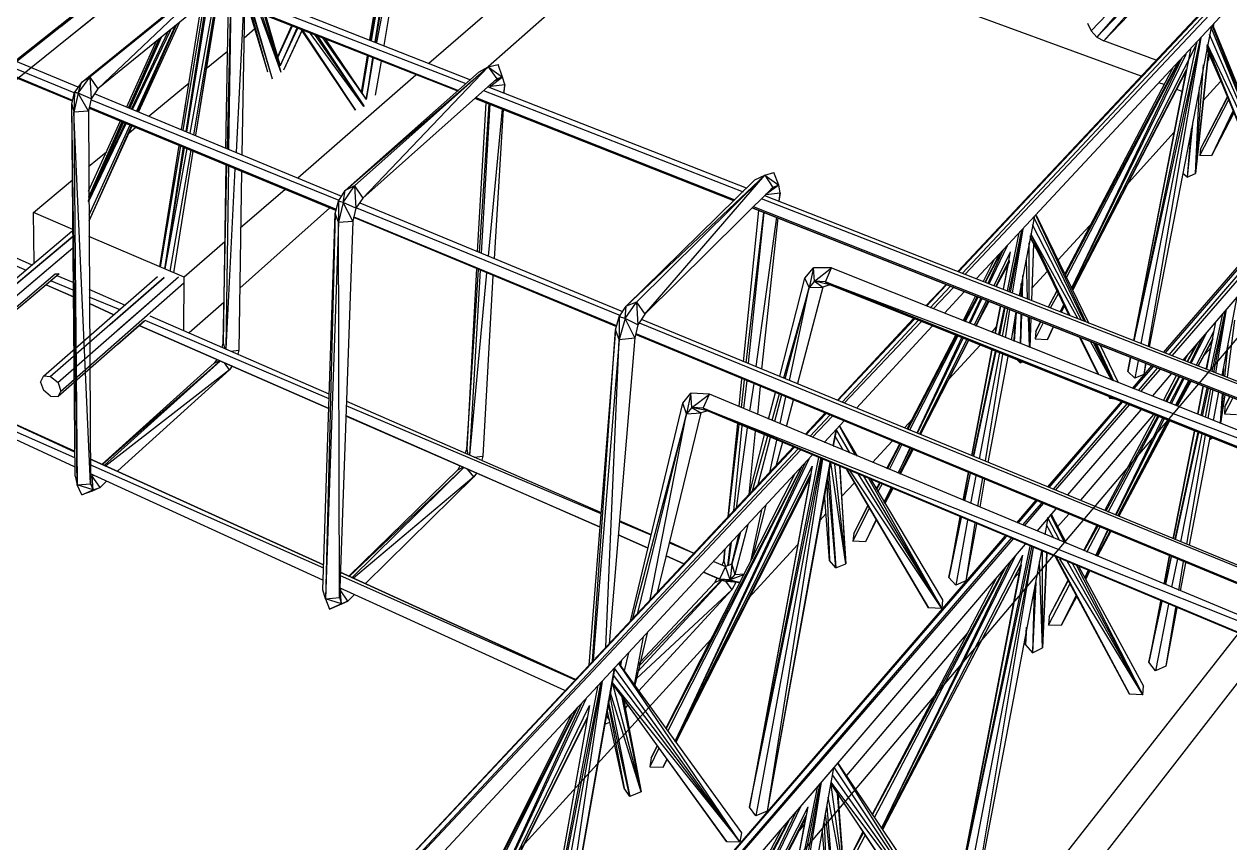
# Model space of a CAD drawing. Header units: inches. Extents: x -1482 to -895, y -39 to 122.
# Drawn here: x -997.16 to -995.226, y 0.844 to 2.158 of the extents above; entities that cross this region are included whole.
import ezdxf

# ---------------------------------------------------------------- set-up
doc = ezdxf.new("R2010")
doc.units = ezdxf.units.IN
doc.header["$MEASUREMENT"] = 0
doc.layers.add('all', color=1, linetype='Continuous')

# ---------------------------------------------------------------- blocks, each defined once
blk = doc.blocks.new('eeeeeeeeeeeeeeeee')
at = {"layer": 'all'}
for p, q in [((408.3574, -117.5453), (410.7129, -115.0324)), ((410.7185, -115.0324), (408.3591, -117.5453)), ((408.3651, -117.5479), (410.7186, -115.0324)), ((408.3694, -117.5496), (410.7367, -115.0324)), ((410.7336, -115.0356), (408.3873, -117.5564)), ((408.6876, -117.6753), (410.8618, -115.1564)), ((408.6901, -117.6762), (410.8618, -115.1644)), ((410.8618, -115.1647), (408.6961, -117.6788)), ((408.7012, -117.6805), (410.8618, -115.1841)), ((410.8618, -115.1852), (408.7184, -117.6873)), ((407.4165, -117.1741), (407.4952, -116.719)), ((407.4994, -116.7164), (407.4224, -117.1775)), ((407.4224, -117.1766), (407.496, -116.719)), ((407.425, -117.1775), (407.5148, -116.7062)), ((407.5148, -116.7062), (407.4361, -117.1826)), ((407.514, -116.7156), (407.4361, -117.1826)), ((407.4147, -117.1741), (407.4849, -116.7498)), ((407.4139, -117.1732), (407.4789, -116.7866)), ((407.5088, -117.2109), (407.8784, -116.8875)), ((407.898, -116.956), (407.6038, -117.2168)), ((408.6516, -117.2314), (407.8826, -116.95)), ((408.5712, -117.1587), (408.7098, -117.0141)), ((408.7141, -117.0158), (408.5806, -117.1689)), ((408.5806, -117.1689), (408.7235, -117.0193)), ((408.7278, -117.0201), (408.5918, -117.1749)), ((408.5918, -117.1749), (408.7363, -117.0235)), ((407.0401, -117.0526), (406.8076, -117.2365)), ((407.0418, -117.0535), (406.8158, -117.2327)), ((406.9049, -117.1595), (407.0401, -117.0526)), ((406.9178, -117.1518), (407.0418, -117.0535)), ((406.9511, -117.2417), (407.1864, -117.0535)), ((407.1864, -117.0535), (406.9648, -117.2331)), ((406.9776, -117.2519), (407.1864, -117.0535)), ((407.064, -117.062), (406.8321, -117.2493)), ((407.0649, -117.062), (406.9306, -117.1698)), ((406.9511, -117.2417), (407.1735, -117.0612)), ((407.1992, -117.0714), (406.9776, -117.2519)), ((407.1752, -117.0911), (407.5679, -117.2434)), ((407.1846, -117.0834), (407.5756, -117.2374)), ((406.5653, -117.1048), (406.9391, -117.2579)), ((406.5713, -117.0945), (406.9451, -117.2485)), ((407.1513, -117.1108), (407.1188, -117.3204)), ((407.1539, -117.1082), (407.1196, -117.3212)), ((407.1256, -117.3229), (407.1658, -117.1022)), ((407.1684, -117.1031), (407.1308, -117.3255)), ((407.1701, -117.1039), (407.1342, -117.3263)), ((407.1692, -117.1039), (407.1342, -117.3263)), ((407.5542, -117.2553), (407.1633, -117.1014)), ((407.1641, -117.1005), (407.555, -117.2553)), ((407.165, -117.0997), (407.5559, -117.2545)), ((407.1829, -117.3469), (407.1872, -117.1108)), ((407.1855, -117.3477), (407.1906, -117.1116)), ((407.1906, -117.1116), (407.1872, -117.3486)), ((406.5628, -117.1151), (406.9366, -117.2699)), ((406.5628, -117.1159), (406.9366, -117.2707)), ((406.9366, -117.2716), (406.5628, -117.1168)), ((407.1119, -117.3178), (407.1436, -117.1168)), ((407.1145, -117.3186), (407.1487, -117.1125)), ((407.2112, -117.1202), (407.1992, -117.3537)), ((407.2129, -117.121), (407.2086, -117.3571)), ((407.2479, -117.2177), (407.2197, -117.1236)), ((407.2214, -117.1236), (407.2497, -117.2245)), ((407.224, -117.1253), (407.2574, -117.2357)), ((407.2248, -117.1253), (407.2574, -117.2357)), ((407.2368, -117.1305), (407.271, -117.2254)), ((407.2402, -117.1313), (407.271, -117.2254)), ((407.0409, -117.2887), (407.1034, -117.1493)), ((407.1077, -117.1459), (407.0427, -117.2887)), ((407.2445, -117.133), (407.271, -117.2254)), ((407.2454, -117.1339), (407.2702, -117.2151)), ((407.2462, -117.1339), (407.2702, -117.2151)), ((408.5652, -117.1467), (408.5712, -117.1587)), ((408.7654, -117.1501), (408.7663, -117.1501)), ((408.8834, -117.4469), (408.7654, -117.1501)), ((408.7663, -117.1501), (408.8834, -117.4358)), ((408.7671, -117.1544), (408.7688, -117.1467)), ((407.029, -117.2836), (407.0794, -117.1689)), ((407.0315, -117.2844), (407.0897, -117.1612)), ((407.0332, -117.2853), (407.0948, -117.157)), ((407.1008, -117.1518), (407.0392, -117.2878)), ((407.212, -117.1698), (407.2291, -117.1553)), ((407.289, -117.151), (407.2659, -117.2023)), ((407.2659, -117.2023), (407.2899, -117.151)), ((407.2881, -117.151), (407.2659, -117.2006)), ((407.289, -117.151), (407.2659, -117.2023)), ((407.2702, -117.2151), (407.2976, -117.1544)), ((407.2702, -117.2151), (407.2984, -117.1544)), ((407.2967, -117.1544), (407.2702, -117.2151)), ((407.3053, -117.157), (407.2753, -117.222)), ((407.3053, -117.1578), (407.2753, -117.222)), ((407.3908, -117.2861), (407.3044, -117.157)), ((407.3053, -117.157), (407.3908, -117.2861)), ((407.4045, -117.2801), (407.3189, -117.163)), ((407.3249, -117.1647), (407.4045, -117.2793)), ((407.3292, -117.1664), (407.4045, -117.2793)), ((407.3378, -117.1698), (407.4079, -117.269)), ((408.5806, -117.1689), (408.5712, -117.1587)), ((408.5806, -117.1689), (408.5918, -117.1749)), ((408.7474, -117.1698), (408.6628, -117.6651)), ((408.7637, -117.1536), (408.6645, -117.6659)), ((408.8834, -117.4469), (408.7611, -117.1647)), ((408.7637, -117.1536), (408.7628, -117.1536)), ((408.7628, -117.1536), (408.7637, -117.1536)), ((408.7628, -117.1536), (408.7637, -117.1536)), ((408.7637, -117.1536), (408.7637, -117.1527)), ((408.7637, -117.1527), (408.7637, -117.1536)), ((408.7637, -117.1536), (408.7637, -117.1527)), ((408.7637, -117.1536), (408.7637, -117.1527)), ((408.8834, -117.4469), (408.7637, -117.1536)), ((407.0238, -117.281), (407.0717, -117.1749)), ((407.0752, -117.1724), (407.0264, -117.2819)), ((407.0273, -117.2827), (407.076, -117.1715)), ((407.0777, -117.1707), (407.0281, -117.2827)), ((407.342, -117.1715), (407.4079, -117.269)), ((408.5413, -117.5735), (408.7406, -117.1809)), ((408.6756, -117.2057), (408.5918, -117.1749)), ((408.6397, -117.6557), (408.732, -117.1861)), ((408.6405, -117.6565), (408.7466, -117.1715)), ((408.6405, -117.6565), (408.7414, -117.1758)), ((408.6516, -117.6608), (408.7466, -117.1707)), ((408.7577, -117.1818), (408.7568, -117.1852)), ((408.7568, -117.1852), (408.8646, -117.4461)), ((408.7868, -117.2562), (408.7568, -117.1878)), ((408.7577, -117.1801), (408.8834, -117.4469)), ((408.8646, -117.4461), (408.7577, -117.1818)), ((407.1513, -117.2194), (407.1855, -117.1912)), ((407.4096, -117.1989), (407.4002, -117.2579)), ((407.4011, -117.2596), (407.4113, -117.1989)), ((407.4113, -117.1997), (407.4011, -117.2596)), ((407.4079, -117.269), (407.4199, -117.2023)), ((407.419, -117.2023), (407.4079, -117.269)), ((407.4182, -117.2023), (407.4079, -117.269)), ((407.4319, -117.2074), (407.4224, -117.2622)), ((407.4319, -117.2074), (407.4224, -117.2622)), ((408.5319, -117.5547), (408.7124, -117.2083)), ((408.5404, -117.5718), (408.7235, -117.1963)), ((408.7166, -117.2023), (408.5404, -117.571)), ((408.7389, -117.3879), (408.7594, -117.1938)), ((408.7594, -117.1938), (408.7389, -117.3879)), ((408.7594, -117.2057), (408.7577, -117.2083)), ((408.7586, -117.198), (408.7603, -117.1963)), ((408.7586, -117.1997), (408.7603, -117.198)), ((408.7603, -117.1963), (408.7594, -117.2057)), ((407.3745, -117.4153), (407.6038, -117.2168)), ((407.3745, -117.4153), (407.5892, -117.2245)), ((407.6038, -117.2168), (407.3891, -117.4076)), ((407.4028, -117.4273), (407.6038, -117.2168)), ((407.5892, -117.2245), (407.6038, -117.2168)), ((407.6038, -117.2168), (407.62, -117.2126)), ((407.6038, -117.2168), (407.6269, -117.2331)), ((407.6038, -117.2168), (407.6175, -117.2357)), ((407.6269, -117.2331), (407.62, -117.2126)), ((408.5293, -117.5496), (408.7021, -117.2186)), ((408.5302, -117.5505), (408.7107, -117.2092)), ((408.5421, -117.5744), (408.7243, -117.2211)), ((408.7243, -117.222), (408.5421, -117.5744)), ((408.6397, -117.6557), (408.7243, -117.2211)), ((408.7235, -117.2228), (408.7243, -117.2237)), ((408.7243, -117.2211), (408.7243, -117.222)), ((408.7389, -117.3879), (408.7517, -117.2134)), ((406.9511, -117.2417), (406.94, -117.2571)), ((406.946, -117.2588), (406.9648, -117.2331)), ((406.946, -117.2588), (406.9511, -117.2417)), ((406.9648, -117.2331), (406.9511, -117.2417)), ((406.9648, -117.2331), (406.9776, -117.2519)), ((406.9648, -117.2331), (406.9665, -117.2682)), ((407.0598, -117.2955), (407.1239, -117.2425)), ((407.2984, -117.3948), (407.4875, -117.2297)), ((407.6175, -117.2357), (407.4028, -117.4273)), ((407.6081, -117.2476), (407.6055, -117.2459)), ((407.6269, -117.2331), (407.6081, -117.2476)), ((407.6081, -117.2476), (407.6303, -117.2451)), ((407.6141, -117.2391), (407.6269, -117.2331)), ((407.6269, -117.2331), (407.6175, -117.2357)), ((407.6303, -117.2451), (407.6269, -117.2331)), ((407.6303, -117.2451), (407.6286, -117.2579)), ((407.6294, -117.2579), (407.6303, -117.2451)), ((408.6884, -117.2451), (408.6799, -117.2425)), ((408.7509, -117.2707), (408.7791, -117.2399)), ((406.9357, -117.2767), (406.94, -117.2571)), ((406.94, -117.2571), (406.9391, -117.2896)), ((406.946, -117.2588), (406.9391, -117.2896)), ((406.94, -117.2571), (406.946, -117.2588)), ((406.946, -117.2588), (406.94, -117.2571)), ((406.9665, -117.2682), (406.946, -117.2588)), ((406.9622, -117.2878), (406.946, -117.2588)), ((406.9776, -117.2519), (406.9665, -117.2682)), ((406.9717, -117.2596), (407.3686, -117.4239)), ((407.5833, -117.2665), (407.9981, -117.4307)), ((407.5841, -117.2656), (407.9998, -117.4298)), ((407.5961, -117.2545), (408.0127, -117.417)), ((407.6038, -117.2485), (408.0178, -117.411)), ((407.6072, -117.2502), (407.6081, -117.2476)), ((407.6072, -117.2502), (407.6081, -117.2476)), ((408.7175, -117.2562), (408.7089, -117.2528)), ((408.7389, -117.3879), (408.7449, -117.2485)), ((408.7466, -117.3486), (408.7902, -117.2648)), ((408.7466, -117.3486), (408.7902, -117.2656)), ((406.9409, -117.8738), (406.9357, -117.2767)), ((406.9443, -117.8875), (406.9357, -117.2767)), ((406.9357, -117.2767), (406.9391, -117.2896)), ((406.9665, -117.2682), (406.9622, -117.2878)), ((406.9631, -117.281), (407.36, -117.4452)), ((406.9631, -117.2819), (407.3591, -117.4461)), ((407.3591, -117.4469), (406.9631, -117.2827)), ((406.9657, -117.269), (407.3643, -117.4307)), ((407.1119, -117.3178), (407.1179, -117.2784)), ((407.4045, -117.2793), (407.4045, -117.2801)), ((407.9981, -117.4316), (407.5824, -117.2673)), ((407.5867, -117.5137), (407.6004, -117.2742)), ((407.5901, -117.5145), (407.6055, -117.2759)), ((407.6064, -117.2759), (407.5927, -117.5154)), ((407.626, -117.2844), (407.6038, -117.5205)), ((407.6277, -117.2844), (407.6132, -117.5248)), ((408.7457, -117.3588), (408.7919, -117.2699)), ((408.7534, -117.269), (408.7517, -117.2682)), ((406.9622, -117.2878), (406.9391, -117.2896)), ((406.9657, -117.8858), (406.9391, -117.2896)), ((406.9391, -117.2896), (406.9443, -117.8875)), ((406.9622, -117.2878), (406.9657, -117.8858)), ((406.9622, -117.4162), (407.0136, -117.3032)), ((407.0161, -117.305), (406.9622, -117.4256)), ((407.017, -117.305), (406.9622, -117.4264)), ((408.7346, -117.3032), (408.7252, -117.3939)), ((408.7996, -117.2878), (408.7645, -117.3597)), ((408.7988, -117.2878), (408.7645, -117.3597)), ((408.8005, -117.2896), (408.7645, -117.3597)), ((408.8005, -117.2904), (408.7645, -117.3597)), ((408.8005, -117.2904), (408.7645, -117.3597)), ((406.9622, -117.4316), (407.0187, -117.3058)), ((407.0178, -117.3058), (406.9622, -117.4307)), ((407.0213, -117.3067), (406.9622, -117.4324)), ((406.9622, -117.4333), (407.023, -117.3075)), ((407.029, -117.3101), (406.9631, -117.4546)), ((407.0315, -117.3109), (406.9631, -117.4641)), ((407.0324, -117.3109), (406.9631, -117.4641)), ((407.0273, -117.3229), (407.0384, -117.3135)), ((408.6311, -117.4025), (408.7047, -117.3212)), ((408.732, -117.3161), (408.7252, -117.3939)), ((407.0769, -117.5376), (407.1077, -117.3426)), ((407.0777, -117.5376), (407.1077, -117.3426)), ((407.1102, -117.3434), (407.0777, -117.5376)), ((406.9622, -117.3768), (406.9913, -117.3529)), ((407.1145, -117.3452), (407.0846, -117.541)), ((407.1162, -117.346), (407.0846, -117.541)), ((407.0854, -117.541), (407.1205, -117.3477)), ((407.1265, -117.3503), (407.0931, -117.5445)), ((407.1299, -117.352), (407.0991, -117.547)), ((407.1299, -117.352), (407.0991, -117.547)), ((408.7466, -117.3486), (408.7457, -117.3588)), ((408.7645, -117.3597), (408.7457, -117.3588)), ((407.1829, -117.3734), (407.1787, -117.6599)), ((407.1787, -117.6599), (407.1846, -117.3742)), ((407.1872, -117.3751), (407.1829, -117.6693)), ((407.1975, -117.3802), (407.1829, -117.6693)), ((406.8741, -117.4504), (406.9366, -117.3982)), ((407.2077, -117.3845), (407.2035, -117.6711)), ((407.8253, -117.6009), (408.0477, -117.3905)), ((407.8253, -117.6009), (408.0315, -117.3982)), ((408.0477, -117.3905), (407.8416, -117.5941)), ((407.8553, -117.6137), (408.0477, -117.3905)), ((408.0315, -117.3982), (408.0477, -117.3905)), ((408.0477, -117.3905), (408.0623, -117.3862)), ((408.0477, -117.3905), (408.07, -117.4067)), ((408.0477, -117.3905), (408.0606, -117.4102)), ((408.07, -117.4067), (408.0623, -117.3862)), ((408.7252, -117.3939), (408.7184, -117.3879)), ((408.7252, -117.3939), (408.7389, -117.3879)), ((406.5739, -117.4042), (406.8716, -117.5342)), ((406.5748, -117.4204), (406.8622, -117.5428)), ((407.206, -117.4752), (407.2779, -117.4127)), ((407.3634, -117.4324), (407.3745, -117.4153)), ((407.3711, -117.4341), (407.3891, -117.4076)), ((407.3711, -117.4341), (407.3745, -117.4153)), ((407.3891, -117.4076), (407.3745, -117.4153)), ((407.3891, -117.4076), (407.4028, -117.4273)), ((407.3891, -117.4076), (407.3916, -117.4435)), ((408.0606, -117.4102), (407.8553, -117.6137)), ((408.0486, -117.4239), (408.0494, -117.4213)), ((408.0486, -117.4239), (408.0494, -117.4213)), ((408.0494, -117.4213), (408.0486, -117.4213)), ((408.07, -117.4067), (408.0494, -117.4213)), ((408.0494, -117.4213), (408.0725, -117.4187)), ((408.058, -117.4119), (408.07, -117.4067)), ((408.07, -117.4067), (408.0606, -117.4102)), ((408.0725, -117.4187), (408.07, -117.4067)), ((408.0725, -117.4187), (408.07, -117.4324)), ((408.0708, -117.4324), (408.0725, -117.4187)), ((407.3583, -117.4521), (407.3634, -117.4324)), ((407.3711, -117.4341), (407.3634, -117.4324)), ((407.3634, -117.4324), (407.3634, -117.4658)), ((407.3711, -117.4341), (407.3634, -117.4658)), ((407.3916, -117.4435), (407.3711, -117.4341)), ((407.3865, -117.4641), (407.3711, -117.4341)), ((407.4028, -117.4273), (407.3916, -117.4435)), ((407.3976, -117.435), (407.8193, -117.6095)), ((408.0417, -117.4281), (409.6353, -118.0474)), ((408.0469, -117.423), (409.6353, -118.0474)), ((406.9374, -117.4777), (406.8741, -117.4504)), ((406.875, -117.5316), (406.8741, -117.4504)), ((407.3497, -117.4427), (407.2052, -117.5718)), ((407.3386, -118.056), (407.3583, -117.4521)), ((407.3583, -117.4521), (407.3429, -118.0705)), ((407.3634, -117.4658), (407.3583, -117.4521)), ((407.3916, -117.4435), (407.3865, -117.4641)), ((407.8091, -117.6334), (407.3874, -117.4581)), ((407.3874, -117.4581), (407.8099, -117.6334)), ((407.3882, -117.4572), (407.8099, -117.6317)), ((407.3925, -117.4427), (407.8159, -117.6155)), ((408.0135, -117.6899), (408.0383, -117.4469)), ((408.0178, -117.6916), (408.046, -117.4504)), ((408.046, -117.4504), (408.0212, -117.6924)), ((409.6276, -118.0757), (408.0272, -117.4427)), ((408.0272, -117.4427), (409.6276, -118.0757)), ((408.0289, -117.441), (409.6251, -118.0714)), ((408.0665, -117.4581), (408.0332, -117.6976)), ((408.0683, -117.4589), (408.0426, -117.7019)), ((408.4797, -117.4589), (408.4558, -117.5838)), ((408.4797, -117.4589), (408.4788, -117.4589)), ((408.4788, -117.4589), (408.4797, -117.4589)), ((408.4788, -117.4589), (408.4797, -117.4589)), ((408.4797, -117.4598), (408.4797, -117.4572)), ((408.4797, -117.4581), (408.4797, -117.4589)), ((408.4797, -117.4589), (408.4797, -117.4581)), ((408.4797, -117.4581), (408.4797, -117.4589)), ((408.5601, -117.6249), (408.4797, -117.4589)), ((408.5627, -117.6257), (408.4823, -117.4546)), ((408.4823, -117.4546), (408.4831, -117.4546)), ((408.4831, -117.4546), (408.5678, -117.6283)), ((407.3634, -117.4658), (407.3429, -118.0705)), ((407.3634, -117.4658), (407.3865, -117.4641)), ((407.3651, -118.068), (407.3634, -117.4658)), ((407.3865, -117.4641), (407.3651, -118.068)), ((408.4395, -117.577), (408.46, -117.4786)), ((408.4421, -117.5787), (408.4609, -117.4777)), ((408.4617, -117.4769), (408.4446, -117.5795)), ((408.5558, -117.6232), (408.4771, -117.47)), ((408.5182, -117.5265), (408.5738, -117.4658)), ((406.7302, -117.6539), (406.9357, -117.4803)), ((406.9374, -117.4889), (406.7405, -117.6539)), ((406.8476, -117.5641), (406.9374, -117.4889)), ((407.1162, -117.5539), (406.9631, -117.4889)), ((407.1812, -117.4974), (407.1162, -117.5539)), ((408.4369, -117.5761), (408.4558, -117.4829)), ((408.4737, -117.488), (408.4737, -117.4906)), ((408.5362, -117.6155), (408.4737, -117.488)), ((408.4737, -117.4906), (408.4968, -117.5351)), ((408.4746, -117.4846), (408.4746, -117.4854)), ((408.5498, -117.6206), (408.4746, -117.4846)), ((408.4746, -117.4854), (408.537, -117.6155)), ((406.9374, -117.5077), (406.7534, -117.6634)), ((406.9374, -117.5077), (406.8596, -117.5735)), ((408.401, -117.5624), (408.4241, -117.5171)), ((408.4019, -117.5624), (408.4258, -117.5162)), ((408.4301, -117.5102), (408.4053, -117.5641)), ((408.4078, -117.565), (408.4369, -117.5034)), ((408.4155, -117.5676), (408.4421, -117.5137)), ((408.4309, -117.5735), (408.4421, -117.5137)), ((408.472, -117.5898), (408.472, -117.4991)), ((408.4788, -117.5), (408.4754, -117.5915)), ((408.4788, -117.5008), (408.4754, -117.5915)), ((408.3984, -117.5607), (408.4155, -117.5265)), ((408.4181, -117.5693), (408.4395, -117.5274)), ((408.4395, -117.5308), (408.419, -117.5693)), ((408.4309, -117.5735), (408.4395, -117.5274)), ((408.4395, -117.5274), (408.4395, -117.5308)), ((408.4669, -117.5256), (408.4686, -117.5889)), ((406.9152, -117.5487), (406.7533, -117.6857)), ((406.7572, -117.6778), (406.9092, -117.5487)), ((406.9152, -117.5487), (406.8596, -117.5958)), ((406.8639, -117.5872), (406.9092, -117.5487)), ((406.8902, -117.7129), (407.0734, -117.553)), ((407.0837, -117.5547), (406.9008, -117.7141)), ((406.9092, -117.5487), (406.9152, -117.5487)), ((406.9092, -117.5487), (406.9152, -117.5487)), ((406.9118, -117.5513), (406.9374, -117.5624)), ((407.1068, -117.5539), (406.9135, -117.7235)), ((406.9973, -117.63), (407.0837, -117.5547)), ((407.1068, -117.5539), (407.0093, -117.6394)), ((407.1154, -117.6403), (407.1162, -117.5539)), ((407.585, -117.5402), (407.5696, -117.8302)), ((407.5696, -117.8302), (407.5884, -117.5419)), ((407.591, -117.5428), (407.5738, -117.8396)), ((407.6012, -117.547), (407.5738, -117.8396)), ((407.6115, -117.5513), (407.5952, -117.8413)), ((408.0717, -117.713), (408.1119, -117.5556)), ((408.1119, -117.5556), (408.1256, -117.5393)), ((408.1187, -117.571), (408.1119, -117.5556)), ((408.1256, -117.5393), (408.1187, -117.571)), ((408.1547, -117.5393), (408.1256, -117.5393)), ((408.1273, -117.5607), (408.1256, -117.5393)), ((408.1273, -117.5607), (408.1547, -117.5393)), ((408.1452, -117.5616), (408.1547, -117.5393)), ((408.1547, -117.5393), (409.4668, -118.0628)), ((408.4609, -117.5855), (408.4617, -117.5513)), ((408.4763, -117.5718), (408.5011, -117.5445)), ((406.9383, -117.5855), (406.8938, -117.5667)), ((406.8947, -117.5667), (406.9383, -117.5855)), ((406.8947, -117.5667), (406.9383, -117.5855)), ((406.9024, -117.5599), (406.9374, -117.5744)), ((406.9177, -117.7377), (407.1154, -117.5633)), ((406.9631, -117.5735), (407.0213, -117.5992)), ((407.1154, -117.5633), (407.0136, -117.6531)), ((408.1187, -117.571), (408.0777, -117.7164)), ((408.0802, -117.7173), (408.1187, -117.571)), ((408.0871, -117.7198), (408.1187, -117.571)), ((408.141, -117.5701), (408.0999, -117.7249)), ((408.1273, -117.5607), (408.1187, -117.571)), ((408.1187, -117.571), (408.141, -117.5701)), ((408.1452, -117.5616), (408.1273, -117.5607)), ((408.1273, -117.5607), (408.141, -117.5701)), ((408.1521, -117.5667), (408.1273, -117.5607)), ((408.1521, -117.5667), (408.141, -117.5701)), ((409.4566, -118.0868), (408.1452, -117.5616)), ((408.1452, -117.5616), (409.4668, -118.0628)), ((408.1452, -117.5616), (408.1521, -117.5667)), ((409.46, -118.0902), (408.1521, -117.5667)), ((409.4566, -118.0868), (408.1521, -117.5667)), ((408.3061, -117.6001), (408.3386, -117.5658)), ((408.3394, -117.5667), (408.3069, -117.6009)), ((408.3454, -117.5684), (408.3129, -117.6035)), ((408.318, -117.6052), (408.3505, -117.571)), ((408.4592, -117.5847), (408.4592, -117.5641)), ((408.5028, -117.6018), (408.5165, -117.5753)), ((408.5028, -117.6018), (408.5165, -117.5761)), ((406.9631, -117.5855), (407.0127, -117.6061)), ((407.1795, -117.5949), (407.1239, -117.6437)), ((407.8236, -117.6206), (407.8416, -117.5941)), ((407.8416, -117.5941), (407.8253, -117.6009)), ((407.8416, -117.5941), (407.8553, -117.6137)), ((407.8416, -117.5941), (407.8441, -117.6309)), ((408.3676, -117.5778), (408.336, -117.612)), ((408.3659, -117.624), (408.3856, -117.5847)), ((408.3676, -117.6249), (408.3882, -117.5855)), ((408.3694, -117.6257), (408.3899, -117.5864)), ((408.3942, -117.5881), (408.3753, -117.6274)), ((408.3771, -117.6283), (408.3959, -117.5889)), ((408.3839, -117.6309), (408.4036, -117.5915)), ((408.3865, -117.6326), (408.4061, -117.5924)), ((408.407, -117.5932), (408.3865, -117.6326)), ((408.5062, -117.6035), (408.519, -117.5804)), ((408.7817, -117.7121), (408.8056, -117.5855)), ((406.964, -117.5966), (407.0033, -117.6146)), ((407.0033, -117.6146), (406.964, -117.5966)), ((406.964, -117.5966), (407.0033, -117.6146)), ((407.8142, -117.618), (407.8253, -117.6009)), ((407.8236, -117.6206), (407.8253, -117.6009)), ((407.8553, -117.6137), (407.8441, -117.6309)), ((408.4258, -117.6009), (408.4173, -117.6445)), ((408.4173, -117.6445), (408.4258, -117.6009)), ((408.4318, -117.6026), (408.4224, -117.6463)), ((408.425, -117.6471), (408.4335, -117.6035)), ((408.4369, -117.6052), (408.4284, -117.6488)), ((408.4404, -117.6061), (408.4335, -117.6514)), ((408.4506, -117.6103), (408.4429, -117.6548)), ((408.4481, -117.6574), (408.4515, -117.6103)), ((408.4583, -117.6137), (408.4575, -117.6608)), ((408.4583, -117.6608), (408.46, -117.6137)), ((408.5276, -117.5975), (408.5216, -117.6095)), ((408.5225, -117.6095), (408.5276, -117.5984)), ((408.5233, -117.6103), (408.5285, -117.5992)), ((408.5233, -117.6103), (408.5285, -117.6001)), ((408.5285, -117.6001), (408.5233, -117.6103)), ((408.7628, -117.7044), (408.7825, -117.6129)), ((408.7654, -117.7053), (408.7868, -117.6078)), ((408.768, -117.707), (408.7876, -117.6069)), ((408.7714, -117.7078), (408.7885, -117.6061)), ((407.0521, -117.624), (406.9136, -117.7458)), ((407.0093, -117.6617), (407.0521, -117.624)), ((407.0435, -117.6317), (407.348, -117.7652)), ((407.348, -117.7652), (407.0435, -117.6317)), ((407.0435, -117.6317), (407.348, -117.7652)), ((407.0529, -117.6232), (407.348, -117.7489)), ((407.0606, -117.6163), (407.348, -117.7412)), ((407.8082, -117.6386), (407.8142, -117.618)), ((407.8236, -117.6206), (407.8142, -117.618)), ((407.8142, -117.618), (407.8142, -117.654)), ((407.8236, -117.6206), (407.8142, -117.654)), ((407.8441, -117.6309), (407.8236, -117.6206)), ((407.839, -117.6514), (407.8236, -117.6206)), ((407.8441, -117.6309), (407.839, -117.6514)), ((407.8459, -117.6274), (409.4728, -118.2912)), ((407.8493, -117.6214), (409.4728, -118.2912)), ((408.1641, -117.7515), (408.2864, -117.6206)), ((408.2881, -117.6214), (408.1649, -117.7523)), ((408.2941, -117.6232), (408.1718, -117.7549)), ((408.1752, -117.7566), (408.2984, -117.6257)), ((408.3163, -117.6326), (408.1949, -117.7643)), ((408.4121, -117.6428), (408.419, -117.6343)), ((408.4489, -117.6206), (408.4472, -117.6565)), ((408.4703, -117.618), (408.472, -117.6659)), ((408.472, -117.6189), (408.472, -117.6668)), ((408.4746, -117.6197), (408.4729, -117.6668)), ((408.4746, -117.6197), (408.4729, -117.6668)), ((408.4942, -117.6274), (408.4814, -117.6531)), ((408.4823, -117.6411), (408.49, -117.6257)), ((408.49, -117.6257), (408.4823, -117.6411)), ((408.5011, -117.654), (408.5105, -117.6343)), ((408.5105, -117.6343), (408.5011, -117.654)), ((408.5105, -117.6343), (408.5011, -117.654)), ((408.5105, -117.6343), (408.5011, -117.654)), ((408.5105, -117.6343), (408.5011, -117.654)), ((408.7568, -117.7019), (408.7714, -117.6257)), ((408.8013, -117.6232), (408.7894, -117.7147)), ((407.3318, -119.3938), (408.8116, -117.6454)), ((407.8082, -117.6386), (407.7655, -118.1766)), ((407.7714, -118.1706), (407.8082, -117.6386)), ((407.839, -117.6514), (407.798, -118.1424)), ((407.8142, -117.654), (407.8082, -117.6386)), ((407.8142, -117.654), (407.839, -117.6514)), ((407.8399, -117.6454), (409.4651, -118.3194)), ((409.4651, -118.3194), (407.8399, -117.6463)), ((407.8407, -117.6445), (409.4617, -118.316)), ((408.2761, -117.7977), (408.354, -117.6471)), ((408.277, -117.7985), (408.3557, -117.648)), ((408.2804, -117.7994), (408.3574, -117.6488)), ((408.3634, -117.6514), (408.2915, -117.8045)), ((408.2924, -117.8045), (408.3659, -117.6522)), ((408.4823, -117.6411), (408.4814, -117.6531)), ((408.4814, -117.6531), (408.5011, -117.654)), ((408.5823, -117.7104), (408.5533, -117.6514)), ((408.5541, -117.6514), (408.5832, -117.7104)), ((408.75, -117.6505), (408.7303, -117.6916)), ((408.732, -117.6924), (408.7577, -117.642)), ((408.7397, -117.6959), (408.7688, -117.6403)), ((408.7432, -117.6967), (408.7663, -117.6531)), ((408.756, -117.7019), (408.7663, -117.6531)), ((408.7663, -117.6531), (408.7654, -117.6557)), ((406.94, -117.8336), (406.5859, -117.6728)), ((406.5859, -117.6728), (406.94, -117.8336)), ((406.5859, -117.6728), (406.94, -117.8344)), ((407.1769, -117.6668), (407.1787, -117.6599)), ((407.1787, -117.6599), (407.1812, -117.6685)), ((407.1906, -117.6728), (407.2035, -117.6711)), ((407.2035, -117.6711), (407.2018, -117.6779)), ((407.8142, -117.654), (407.7723, -118.1689)), ((407.7928, -118.1475), (407.8142, -117.654)), ((408.2958, -117.8062), (408.3719, -117.6548)), ((408.2975, -117.8062), (408.3745, -117.6557)), ((408.3745, -117.6557), (408.2975, -117.8062)), ((408.3428, -117.7181), (408.3933, -117.6634)), ((408.4121, -117.6711), (408.3796, -117.8404)), ((408.3796, -117.8404), (408.4121, -117.6711)), ((408.4173, -117.6728), (408.3822, -117.8413)), ((408.6037, -117.719), (408.5704, -117.6574)), ((408.5746, -117.6591), (408.6054, -117.7198)), ((408.5772, -117.6608), (408.6063, -117.7198)), ((408.5798, -117.6617), (408.6072, -117.7207)), ((408.5858, -117.6634), (408.6149, -117.7232)), ((408.7252, -117.6899), (408.7406, -117.6617)), ((408.7261, -117.6899), (408.7432, -117.6591)), ((408.7654, -117.6557), (408.7432, -117.6967)), ((408.7637, -117.6668), (408.7534, -117.6788)), ((408.7859, -117.7138), (408.7919, -117.6574)), ((406.5867, -117.6873), (406.94, -117.8438)), ((406.9845, -117.8541), (407.1641, -117.6924)), ((407.1735, -117.689), (406.9853, -117.8541)), ((406.9879, -117.8558), (407.1735, -117.689)), ((407.1684, -117.6865), (407.1641, -117.6924)), ((407.1641, -117.6924), (407.1727, -117.6882)), ((407.1727, -117.6882), (407.1735, -117.689)), ((407.1889, -117.7027), (407.1804, -117.6916)), ((408.383, -117.8421), (408.419, -117.6736)), ((408.4241, -117.6753), (408.3916, -117.8456)), ((408.4292, -117.6779), (408.401, -117.849)), ((408.4378, -117.6813), (408.4053, -117.8515)), ((408.4532, -117.6873), (408.4575, -117.6916)), ((408.4575, -117.689), (408.4575, -117.6916)), ((408.4575, -117.689), (408.4575, -117.6916)), ((408.4575, -117.6916), (408.46, -117.6899)), ((408.6345, -117.683), (408.6302, -117.7053)), ((408.6345, -117.683), (408.6302, -117.7053)), ((408.6302, -117.7053), (408.6345, -117.683)), ((408.6345, -117.683), (408.6302, -117.7053)), ((408.6465, -117.6882), (408.6414, -117.7164)), ((408.6593, -117.6924), (408.6559, -117.7104)), ((408.6585, -117.6924), (408.6559, -117.7104)), ((408.7209, -117.6882), (408.7269, -117.6779)), ((406.94, -117.8584), (406.5876, -117.6967)), ((407.1889, -117.7027), (406.9905, -117.8567)), ((407.0093, -117.8652), (407.1889, -117.7027)), ((407.1932, -117.6967), (407.1889, -117.7027)), ((408.6414, -117.7164), (408.6302, -117.7053)), ((408.6379, -117.7326), (408.6687, -117.6967)), ((408.6397, -117.7335), (408.6713, -117.6976)), ((408.6559, -117.7104), (408.6414, -117.7164)), ((408.6773, -117.7001), (408.6465, -117.7361)), ((408.6508, -117.7378), (408.6824, -117.7019)), ((408.7004, -117.7087), (408.6696, -117.7446)), ((408.7834, -117.713), (408.7842, -117.6984)), ((406.8854, -117.7227), (406.8905, -117.7133)), ((406.8854, -117.7227), (406.8905, -117.7356)), ((406.9017, -117.7142), (406.8905, -117.7133)), ((406.9136, -117.7236), (406.9017, -117.7142)), ((406.9136, -117.7236), (406.9179, -117.7373)), ((408.0067, -117.7617), (408.0109, -117.7173)), ((408.0101, -117.7634), (408.0152, -117.719)), ((408.0186, -117.7198), (408.0135, -117.7652)), ((408.0298, -117.7249), (408.0229, -117.7694)), ((408.04, -117.7292), (408.0358, -117.7746)), ((408.6054, -117.7198), (408.6037, -117.719)), ((408.6876, -117.7523), (408.7081, -117.7121)), ((408.691, -117.7532), (408.7124, -117.7138)), ((408.6927, -117.754), (408.7132, -117.7147)), ((408.7184, -117.7164), (408.6978, -117.7566)), ((408.7004, -117.7575), (408.7201, -117.7173)), ((408.7064, -117.76), (408.7278, -117.7198)), ((408.7089, -117.7609), (408.7303, -117.7207)), ((408.7312, -117.7215), (408.7098, -117.7609)), ((408.7509, -117.7292), (408.7423, -117.7737)), ((408.7423, -117.7737), (408.7509, -117.7292)), ((406.9017, -117.745), (406.8905, -117.7356)), ((406.9017, -117.745), (406.9136, -117.7458)), ((406.9136, -117.7458), (406.9179, -117.7373)), ((407.916, -117.7566), (407.9288, -117.7403)), ((407.9288, -117.7403), (407.922, -117.7737)), ((407.9588, -117.7421), (407.9288, -117.7403)), ((407.9305, -117.7634), (407.9288, -117.7403)), ((407.9305, -117.7634), (407.9588, -117.7421)), ((407.9485, -117.7643), (407.9588, -117.7421)), ((409.3017, -118.3023), (407.9588, -117.7421)), ((408.0537, -117.7823), (408.0648, -117.7395)), ((408.0708, -117.7421), (408.0589, -117.784)), ((408.0742, -117.7429), (408.0631, -117.7857)), ((408.0811, -117.7463), (408.0717, -117.7891)), ((408.6003, -117.7463), (408.602, -117.7489)), ((408.602, -117.7489), (408.6003, -117.7463)), ((408.6089, -117.7498), (408.602, -117.7489)), ((408.7568, -117.7318), (408.7474, -117.7763)), ((408.75, -117.7771), (408.7594, -117.7326)), ((408.7628, -117.7335), (408.7543, -117.7788)), ((408.7663, -117.7352), (408.7586, -117.7805)), ((408.7757, -117.7386), (408.7671, -117.784)), ((408.7817, -117.7412), (408.7782, -117.7882)), ((408.7791, -117.7891), (408.7834, -117.7421)), ((408.7859, -117.7429), (408.7791, -117.7891)), ((408.7988, -117.748), (408.7851, -117.7737)), ((408.7859, -117.7617), (408.7936, -117.7463)), ((408.7936, -117.7463), (408.7859, -117.7617)), ((407.3754, -117.76), (407.7843, -117.9337)), ((407.3763, -117.7532), (407.7851, -117.932)), ((407.8322, -118.1065), (407.916, -117.7566)), ((407.922, -117.7737), (407.916, -117.7566)), ((407.9305, -117.7634), (407.922, -117.7737)), ((407.9562, -117.7686), (407.9305, -117.7634)), ((407.9485, -117.7643), (407.9305, -117.7634)), ((407.9305, -117.7634), (407.9451, -117.772)), ((407.9562, -117.7686), (407.9451, -117.772)), ((409.2906, -118.3271), (407.9485, -117.7643)), ((407.9485, -117.7643), (409.3017, -118.3023)), ((407.9485, -117.7643), (407.9562, -117.7686)), ((409.294, -118.3297), (407.9562, -117.7686)), ((407.9562, -117.7686), (409.2906, -118.3271)), ((408.0931, -117.7515), (408.0819, -117.7942)), ((408.5019, -117.8909), (408.62, -117.754)), ((408.5037, -117.8917), (408.6217, -117.7549)), ((408.6285, -117.7575), (408.5105, -117.8943)), ((408.5139, -117.896), (408.6328, -117.7592)), ((408.6508, -117.7669), (408.5336, -117.9037)), ((408.7859, -117.7617), (408.7851, -117.7737)), ((407.3754, -117.7763), (407.7826, -117.955)), ((407.3754, -117.7763), (407.7826, -117.955)), ((407.7826, -117.955), (407.3754, -117.7771)), ((407.922, -117.7737), (407.8356, -118.1022)), ((407.8441, -118.0928), (407.922, -117.7737)), ((407.8638, -118.0714), (407.922, -117.7737)), ((407.9451, -117.772), (407.8749, -118.0603)), ((407.922, -117.7737), (407.9451, -117.772)), ((407.9887, -117.9388), (408.0041, -117.7891)), ((408.1127, -117.8062), (408.1444, -117.772)), ((408.1461, -117.7729), (408.1136, -117.8071)), ((408.1521, -117.7754), (408.1204, -117.8096)), ((408.1239, -117.8113), (408.1564, -117.7771)), ((408.1752, -117.7848), (408.1435, -117.819)), ((408.2718, -117.7959), (408.2847, -117.7823)), ((408.6713, -117.7746), (408.5541, -117.9123)), ((408.5935, -117.9285), (408.6747, -117.7763)), ((408.5952, -117.9294), (408.6782, -117.7771)), ((408.5986, -117.9311), (408.6799, -117.778)), ((408.6858, -117.7805), (408.6106, -117.9354)), ((408.6114, -117.9362), (408.6884, -117.7814)), ((408.614, -117.9371), (408.6944, -117.784)), ((408.6157, -117.9379), (408.6961, -117.7848)), ((408.697, -117.7848), (408.6157, -117.9379)), ((408.7851, -117.7737), (408.8047, -117.7746)), ((407.9896, -117.9379), (408.0067, -117.79)), ((408.0109, -117.7925), (407.9973, -117.9294)), ((408.0195, -117.7959), (408.0015, -117.9251)), ((408.0323, -117.8011), (408.0221, -117.9029)), ((408.0229, -117.902), (408.0469, -117.8071)), ((408.1572, -117.825), (408.1624, -117.7994)), ((408.1624, -117.7994), (408.1606, -117.8096)), ((408.1624, -117.7994), (408.1615, -117.7994)), ((408.1615, -117.7994), (408.1624, -117.7994)), ((408.1624, -117.7994), (408.1624, -117.7994)), ((408.1624, -117.7994), (408.1624, -117.7994)), ((408.1624, -117.7994), (408.1837, -117.8361)), ((408.1675, -117.7934), (408.1957, -117.8413)), ((408.1931, -117.8404), (408.1675, -117.7934)), ((408.7372, -117.8011), (408.703, -117.9739)), ((408.703, -117.9739), (408.7372, -117.8011)), ((408.7423, -117.8028), (408.7055, -117.9747)), ((408.7064, -117.9756), (408.744, -117.8036)), ((408.7491, -117.8054), (408.7149, -117.979)), ((408.7543, -117.8079), (408.7243, -117.9824)), ((407.0358, -118.9559), (408.0939, -117.8267)), ((408.0948, -117.8276), (407.0358, -118.9559)), ((408.052, -117.8096), (408.0272, -117.8977)), ((408.0563, -117.8113), (408.0366, -117.8875)), ((408.0665, -117.8156), (408.0554, -117.8678)), ((408.076, -117.819), (408.0657, -117.8558)), ((408.1435, -117.819), (408.1435, -117.819)), ((408.1444, -117.8199), (408.1444, -117.8182)), ((408.1606, -117.8096), (408.1572, -117.825)), ((408.1581, -117.825), (408.1572, -117.825)), ((408.1589, -117.8259), (408.1581, -117.8242)), ((408.1581, -117.8242), (408.1581, -117.825)), ((408.1735, -117.8319), (408.1606, -117.8096)), ((408.2205, -117.8515), (408.2522, -117.8173)), ((408.2436, -117.861), (408.2641, -117.8216)), ((408.2445, -117.8618), (408.265, -117.8225)), ((408.2479, -117.8627), (408.2676, -117.8233)), ((408.762, -117.8113), (408.7286, -117.9841)), ((408.762, -117.8131), (408.7628, -117.8139)), ((408.7628, -117.8113), (408.7628, -117.8139)), ((408.7628, -117.8139), (408.7628, -117.8113)), ((408.7628, -117.8139), (408.7654, -117.8122)), ((407.3395, -118.0158), (406.9648, -117.8456)), ((406.9648, -117.8456), (407.3395, -118.0158)), ((406.9648, -117.8456), (407.3395, -118.0158)), ((408.1008, -117.8302), (407.0529, -118.9507)), ((408.105, -117.8319), (407.0529, -118.9507)), ((408.1239, -117.8396), (407.0692, -118.9738)), ((407.567, -117.837), (407.5696, -117.8302)), ((407.5696, -117.8302), (407.5713, -117.8387)), ((407.5815, -117.843), (407.5952, -117.8413)), ((407.5952, -117.8413), (407.5935, -117.8481)), ((407.904, -118.2989), (408.1187, -117.8456)), ((408.0229, -118.405), (408.1341, -117.8438)), ((408.0229, -118.405), (408.1375, -117.8456)), ((408.1384, -117.8456), (408.0332, -118.4187)), ((408.1401, -117.8464), (408.0512, -118.411)), ((408.2616, -117.8687), (408.2813, -117.8285)), ((408.2804, -117.8285), (408.2616, -117.8687)), ((408.2641, -117.8695), (408.2838, -117.8302)), ((408.265, -117.8704), (408.2847, -117.8302)), ((408.2855, -117.8302), (408.265, -117.8704)), ((406.9648, -117.855), (407.3395, -118.0209)), ((407.5644, -117.8601), (407.3805, -118.0346)), ((407.3805, -118.0337), (407.555, -117.8635)), ((407.3857, -118.0363), (407.5644, -117.8601)), ((407.5584, -117.8567), (407.555, -117.8635)), ((407.555, -117.8635), (407.5636, -117.8592)), ((407.5636, -117.8592), (407.5644, -117.8601)), ((407.5807, -117.8746), (407.5713, -117.8627)), ((407.8895, -118.2792), (408.1059, -117.8601)), ((407.8921, -118.2827), (408.1068, -117.8584)), ((408.1119, -117.8533), (407.904, -118.2989)), ((407.904, -118.2998), (408.1239, -117.8575)), ((408.1239, -117.8575), (408.0229, -118.405)), ((408.1529, -117.8515), (408.0512, -118.411)), ((408.1521, -117.8515), (408.0512, -118.411)), ((408.1504, -117.8618), (408.1615, -118.0209)), ((408.1777, -118.0141), (408.1538, -117.8515)), ((408.1777, -118.0141), (408.1598, -117.855)), ((408.1683, -117.8584), (408.1675, -117.8575)), ((408.1675, -117.8575), (408.1777, -118.0141)), ((408.1777, -118.0141), (408.1683, -117.8584)), ((408.1795, -117.8627), (408.3103, -118.0851)), ((408.3103, -118.0851), (408.1795, -117.8627)), ((408.3317, -118.0859), (408.1846, -117.8652)), ((406.9409, -117.8738), (406.9443, -117.8875)), ((406.9443, -117.8875), (406.9657, -117.8858)), ((407.3386, -118.0406), (406.9648, -117.8695)), ((406.9665, -117.8704), (406.9648, -117.8721)), ((406.9648, -117.8721), (406.9665, -117.8704)), ((406.9682, -117.8738), (406.9648, -117.8729)), ((406.9648, -117.8823), (406.9699, -117.8952)), ((406.9657, -117.8858), (406.9699, -117.8952)), ((406.9708, -117.8721), (406.9682, -117.8738)), ((406.9699, -117.8721), (406.9682, -117.8738)), ((406.9811, -117.8917), (406.9682, -117.8738)), ((406.9699, -117.8952), (406.9682, -117.8738)), ((406.9913, -117.8815), (406.9811, -117.8917)), ((407.5807, -117.8746), (407.3874, -118.0372)), ((407.407, -118.0457), (407.5807, -117.8746)), ((407.585, -117.8687), (407.5807, -117.8746)), ((407.8886, -118.2784), (408.0965, -117.8695)), ((407.9049, -118.3006), (408.1213, -117.8704)), ((408.1204, -117.8764), (407.9049, -118.3006)), ((408.1213, -117.8704), (408.0229, -118.405)), ((408.1213, -117.8704), (408.1204, -117.8764)), ((408.147, -117.8849), (408.1512, -118.0089)), ((408.1615, -118.0209), (408.1487, -117.8721)), ((408.1709, -117.9063), (408.1914, -117.8841)), ((408.1974, -117.8704), (408.3317, -118.0859)), ((408.206, -117.8738), (408.3317, -118.0859)), ((408.3317, -118.0859), (408.2145, -117.8772)), ((408.218, -117.8789), (408.3326, -118.0722)), ((408.2265, -117.8943), (408.2316, -117.8849)), ((408.2274, -117.8943), (408.2325, -117.8849)), ((408.3745, -117.8678), (408.3659, -117.9123)), ((408.3659, -117.9123), (408.3745, -117.8678)), ((408.3771, -117.8687), (408.3676, -117.9131)), ((408.3685, -117.9131), (408.3779, -117.8687)), ((408.3865, -117.8729), (408.3779, -117.9174)), ((408.3967, -117.8764), (408.389, -117.9217)), ((408.4002, -117.8781), (408.3925, -117.9234)), ((406.9699, -117.8952), (406.9443, -117.8875)), ((406.952, -117.9037), (406.9443, -117.8875)), ((406.952, -117.9037), (406.9699, -117.8952)), ((406.9682, -117.8977), (406.952, -117.9037)), ((406.9811, -117.8917), (406.9682, -117.8977)), ((406.9699, -117.8952), (406.9682, -117.8977)), ((406.9682, -117.8977), (406.9699, -117.8952)), ((406.9699, -117.8952), (406.9811, -117.8917)), ((408.1512, -118.0089), (408.1435, -117.9012)), ((408.2291, -117.8986), (408.2359, -117.8866)), ((408.2393, -117.9157), (408.2505, -117.8926)), ((408.2496, -117.8926), (408.2393, -117.9148)), ((408.2402, -117.9166), (408.2522, -117.8935)), ((408.2402, -117.9174), (408.253, -117.8935)), ((408.253, -117.8935), (408.2402, -117.9174)), ((408.0494, -117.92), (408.0272, -118.0064)), ((408.1906, -117.9653), (408.2128, -117.9208)), ((408.1906, -117.9653), (408.2137, -117.9208)), ((408.4523, -117.9482), (408.4831, -117.9123)), ((408.454, -117.9491), (408.4848, -117.9131)), ((408.4917, -117.9166), (408.4609, -117.9516)), ((408.4643, -117.9533), (408.4951, -117.9174)), ((408.0426, -117.9277), (408.0246, -118.0106)), ((408.1358, -117.9448), (408.1461, -117.9337)), ((408.1889, -117.9781), (408.2154, -117.9251)), ((408.2265, -117.9431), (408.2094, -117.979)), ((408.2265, -117.9431), (408.2094, -117.979)), ((408.2265, -117.9439), (408.2094, -117.979)), ((408.2265, -117.9439), (408.2094, -117.979)), ((408.2265, -117.9439), (408.2094, -117.979)), ((408.3608, -117.9388), (408.3428, -118.0363)), ((408.3608, -117.9388), (408.3428, -118.0363)), ((408.3625, -117.9397), (408.3428, -118.0363)), ((408.3428, -118.0363), (408.3625, -117.9397)), ((408.3728, -117.9439), (408.354, -118.0483)), ((408.5148, -117.926), (408.484, -117.9619)), ((408.5019, -117.9405), (408.4968, -117.967)), ((408.5019, -117.9405), (408.5011, -117.9405)), ((408.5011, -117.9405), (408.5019, -117.9405)), ((408.5019, -117.9405), (408.5019, -117.9405)), ((408.5208, -117.9773), (408.5019, -117.9405)), ((408.5062, -117.9354), (408.5071, -117.9345)), ((408.5293, -117.9807), (408.5062, -117.9354)), ((408.5071, -117.9345), (408.5319, -117.9816)), ((408.5353, -117.9345), (408.5173, -117.955)), ((407.8142, -117.9448), (407.8655, -117.967)), ((407.8142, -117.9465), (407.8647, -117.9679)), ((408.0204, -117.9516), (407.9998, -118.0312)), ((408.3848, -117.9491), (408.3702, -118.0414)), ((408.3873, -117.9499), (408.3702, -118.0414)), ((408.5114, -117.973), (408.4994, -117.9516)), ((408.5593, -117.9927), (408.5806, -117.9533)), ((408.5601, -117.9935), (408.5823, -117.9533)), ((408.5644, -117.9953), (408.5858, -117.955)), ((408.5977, -117.9602), (408.5781, -118.0012)), ((408.5789, -118.0012), (408.5986, -117.9602)), ((408.5806, -118.0021), (408.602, -117.9619)), ((408.5815, -118.0021), (408.6029, -117.9619)), ((408.6029, -117.9619), (408.5815, -118.0021)), ((407.4105, -119.1552), (408.4335, -117.9696)), ((407.4105, -119.1552), (408.4352, -117.9704)), ((408.4429, -117.973), (407.4284, -119.1509)), ((407.4284, -119.1509), (408.4463, -117.9747)), ((408.4652, -117.9824), (407.4455, -119.174)), ((407.8125, -117.9679), (407.8595, -117.9884)), ((407.8595, -117.9884), (407.8125, -117.9679)), ((407.8125, -117.9679), (407.8595, -117.9884)), ((407.8946, -117.979), (407.934, -117.997)), ((407.8946, -117.9807), (407.934, -117.997)), ((407.9921, -117.9816), (407.9879, -118.0175)), ((407.9938, -117.9799), (407.9887, -118.0166)), ((408.0084, -117.9636), (407.9947, -118.0149)), ((407.9947, -118.0149), (408.0067, -117.9653)), ((408.1906, -117.9653), (408.1889, -117.9781)), ((408.2094, -117.979), (408.1889, -117.9781)), ((408.4968, -117.967), (408.4968, -117.9662)), ((407.8895, -118.0012), (407.9177, -118.0141)), ((407.9177, -118.0141), (407.8895, -118.0012)), ((407.8895, -118.0012), (407.9177, -118.0141)), ((407.9819, -118.0098), (407.9836, -117.991)), ((407.9836, -117.991), (407.9819, -118.0098)), ((408.0221, -118.0688), (408.1008, -117.9833)), ((408.2351, -118.4392), (408.4506, -118.0004)), ((408.2359, -118.4401), (408.4617, -118.0004)), ((408.4729, -117.9858), (408.3548, -118.5572)), ((408.3548, -118.5572), (408.4763, -117.9876)), ((408.3548, -118.5572), (408.4617, -118.0004)), ((408.478, -117.9876), (408.3659, -118.5718)), ((408.383, -118.5641), (408.4788, -117.9884)), ((408.4917, -117.9935), (408.383, -118.5641)), ((408.4934, -118.1492), (408.4934, -117.9944)), ((408.5002, -117.997), (408.4934, -118.1492)), ((408.4934, -118.1492), (408.5002, -117.9978)), ((408.5002, -117.9978), (408.5002, -117.997)), ((408.697, -118.0012), (408.6884, -118.0466)), ((408.6884, -118.0466), (408.697, -118.0012)), ((407.9656, -118.0106), (407.9844, -118.0183)), ((407.9656, -118.0106), (407.9844, -118.0183)), ((407.9844, -118.0183), (407.975, -118.0389)), ((407.9793, -118.0166), (407.9819, -118.0098)), ((407.9819, -118.0098), (407.9844, -118.0183)), ((407.9947, -118.0149), (407.9844, -118.0183)), ((407.9921, -118.0397), (407.9844, -118.0183)), ((407.9947, -118.0149), (407.9921, -118.0397)), ((407.9947, -118.0149), (407.9998, -118.0312)), ((408.1615, -118.0209), (408.1512, -118.0089)), ((408.1615, -118.0209), (408.1777, -118.0141)), ((408.2205, -118.417), (408.4327, -118.0209)), ((408.2239, -118.4212), (408.4352, -118.0175)), ((408.4429, -118.0089), (408.2351, -118.4383)), ((408.2368, -118.4401), (408.4592, -118.0158)), ((408.4583, -118.0158), (408.2368, -118.4401)), ((408.4592, -118.0158), (408.3548, -118.5572)), ((408.4592, -118.0158), (408.4583, -118.0158)), ((408.4934, -118.1492), (408.4883, -118.0106)), ((408.6328, -118.2236), (408.5139, -118.003)), ((408.5156, -118.0038), (408.6328, -118.2236)), ((408.6542, -118.2245), (408.5208, -118.0064)), ((408.5327, -118.0106), (408.6542, -118.2245)), ((408.5413, -118.0141), (408.6542, -118.2245)), ((408.6542, -118.2245), (408.5481, -118.0175)), ((408.5516, -118.0192), (408.6551, -118.2108)), ((408.5516, -118.0192), (408.5516, -118.0192)), ((408.6995, -118.0021), (408.6901, -118.0474)), ((408.691, -118.0474), (408.7004, -118.003)), ((408.7098, -118.0064), (408.7004, -118.0517)), ((408.7192, -118.0106), (408.7115, -118.0568)), ((408.7226, -118.0124), (408.7141, -118.0577)), ((407.7441, -118.1997), (407.366, -118.0278)), ((407.366, -118.0278), (407.7441, -118.1997)), ((407.366, -118.0278), (407.7441, -118.1997)), ((407.366, -118.0329), (407.7432, -118.2005)), ((407.3805, -118.0346), (407.3805, -118.0337)), ((407.9793, -118.0406), (407.8441, -118.1869)), ((407.9784, -118.0406), (407.8467, -118.1774)), ((407.9494, -118.0278), (407.975, -118.0389)), ((407.9819, -118.0414), (407.9494, -118.0278)), ((407.9494, -118.0278), (407.9819, -118.0414)), ((407.9707, -118.0372), (407.9673, -118.044)), ((407.9673, -118.044), (407.9767, -118.0397)), ((407.9921, -118.0397), (407.975, -118.0389)), ((408.0084, -118.044), (407.975, -118.0389)), ((407.975, -118.0389), (407.9819, -118.0414)), ((407.9767, -118.0397), (407.9784, -118.0406)), ((407.9998, -118.0312), (407.9921, -118.0397)), ((408.0135, -118.032), (407.9921, -118.0397)), ((407.9921, -118.0397), (408.0084, -118.044)), ((407.9998, -118.0312), (408.0152, -118.0303)), ((408.0152, -118.0303), (408.0135, -118.032)), ((408.2205, -118.4161), (408.4198, -118.0363)), ((408.354, -118.0483), (408.3428, -118.0363)), ((408.4566, -118.0269), (408.4472, -118.038)), ((408.5037, -118.0988), (408.5344, -118.0406)), ((408.561, -118.0363), (408.567, -118.0252)), ((408.5661, -118.0252), (408.561, -118.0363)), ((408.5618, -118.038), (408.5687, -118.026)), ((408.5627, -118.0389), (408.5687, -118.026)), ((408.5687, -118.026), (408.5627, -118.0389)), ((407.3429, -118.0705), (407.3386, -118.056)), ((407.727, -118.2177), (407.3651, -118.0526)), ((407.3651, -118.056), (407.366, -118.056)), ((407.3677, -118.0534), (407.366, -118.056)), ((407.3677, -118.0534), (407.366, -118.056)), ((407.3788, -118.0739), (407.366, -118.056)), ((407.3686, -118.0782), (407.366, -118.056)), ((407.9947, -118.056), (407.8416, -118.198)), ((407.845, -118.2185), (407.9947, -118.056)), ((407.8476, -118.1723), (407.9673, -118.044)), ((407.9819, -118.0414), (408.0084, -118.044)), ((407.9844, -118.0423), (407.9947, -118.056)), ((408.0015, -118.0432), (407.9947, -118.056)), ((408.3702, -118.0414), (408.354, -118.0483)), ((408.4823, -118.044), (408.4771, -118.1569)), ((408.4797, -118.0551), (408.4771, -118.1569)), ((408.5028, -118.1124), (408.537, -118.0466)), ((408.5037, -118.0988), (408.5344, -118.0414)), ((407.3429, -118.0705), (407.3651, -118.068)), ((407.3686, -118.0782), (407.3429, -118.0705)), ((407.3429, -118.0705), (407.3489, -118.0868)), ((407.3686, -118.0782), (407.3489, -118.0868)), ((407.3686, -118.0782), (407.3489, -118.0868)), ((407.3651, -118.0671), (407.3686, -118.0782)), ((407.3651, -118.068), (407.3686, -118.0782)), ((407.3788, -118.0739), (407.3651, -118.0799)), ((407.3651, -118.0799), (407.3788, -118.0739)), ((407.3686, -118.0782), (407.3651, -118.0799)), ((407.3686, -118.0782), (407.3651, -118.0799)), ((407.3651, -118.0799), (407.3686, -118.0782)), ((407.3686, -118.0782), (407.3651, -118.0799)), ((407.3651, -118.0799), (407.3686, -118.0782)), ((407.3651, -118.0799), (407.3686, -118.0782)), ((407.3686, -118.0782), (407.3788, -118.0739)), ((407.3686, -118.0782), (407.3788, -118.0739)), ((407.3891, -118.0637), (407.3788, -118.0739)), ((408.3326, -118.0722), (408.3317, -118.0859)), ((408.5473, -118.0645), (408.5233, -118.1133)), ((408.5473, -118.0645), (408.5233, -118.1133)), ((408.5473, -118.0654), (408.5233, -118.1133)), ((408.5481, -118.0662), (408.5233, -118.1133)), ((408.5481, -118.0662), (408.5233, -118.1133)), ((408.6824, -118.0739), (408.6636, -118.1723)), ((408.6824, -118.0739), (408.6636, -118.1723)), ((408.6841, -118.0748), (408.6636, -118.1723)), ((408.6636, -118.1723), (408.685, -118.0748)), ((408.6953, -118.0791), (408.6747, -118.186)), ((407.3651, -118.0799), (407.3489, -118.0868)), ((407.3489, -118.0868), (407.3651, -118.0799)), ((407.3643, -118.0799), (407.3651, -118.0799)), ((407.3651, -118.0799), (407.3651, -118.0799)), ((407.3651, -118.0799), (407.3651, -118.0799)), ((407.3651, -118.0799), (407.3651, -118.0799)), ((408.3317, -118.0859), (408.3103, -118.0851)), ((408.5037, -118.0988), (408.5028, -118.1124)), ((408.7064, -118.0842), (408.691, -118.1783)), ((408.7089, -118.0851), (408.691, -118.1783)), ((408.466, -118.1441), (408.4677, -118.1159)), ((408.5233, -118.1133), (408.5028, -118.1124)), ((406.9871, -119.2031), (407.9613, -118.1355)), ((408.8073, -118.1261), (407.6662, -119.5786)), ((407.8527, -118.1313), (407.8382, -118.2082)), ((407.8595, -118.1236), (407.839, -118.2091)), ((408.3736, -118.1244), (408.1786, -118.3537)), ((408.4669, -118.1244), (408.466, -118.1441)), ((408.8527, -118.1449), (407.6585, -119.6829)), ((408.466, -118.1441), (408.4771, -118.1569)), ((408.4771, -118.1569), (408.4934, -118.1492)), ((407.7723, -118.1689), (407.7714, -118.1706)), ((408.0075, -118.4606), (407.8134, -118.174)), ((407.8134, -118.174), (408.0101, -118.446)), ((407.8151, -118.1757), (407.8159, -118.1706)), ((407.8159, -118.1774), (407.8151, -118.1757)), ((407.8176, -118.1689), (407.8159, -118.1774)), ((407.8288, -118.1569), (407.8219, -118.186)), ((407.8467, -118.1774), (407.8476, -118.1723)), ((408.6747, -118.186), (408.6636, -118.1723)), ((407.6936, -118.825), (407.8065, -118.1817)), ((407.8048, -118.1928), (407.6936, -118.825)), ((407.8065, -118.1817), (407.8048, -118.1928)), ((408.0075, -118.4606), (407.8048, -118.1928)), ((407.8065, -118.1817), (407.8057, -118.1817)), ((407.8057, -118.1817), (407.8065, -118.1817)), ((407.8065, -118.1809), (407.8065, -118.1817)), ((407.8065, -118.1817), (407.8065, -118.1817)), ((408.0075, -118.4606), (407.8065, -118.1817)), ((408.691, -118.1783), (408.6747, -118.186)), ((407.6637, -118.8181), (407.7851, -118.204)), ((407.6637, -118.8181), (407.78, -118.2091)), ((407.6739, -118.8335), (407.786, -118.2031)), ((407.7868, -118.2023), (407.6936, -118.825)), ((407.8022, -118.204), (408.0075, -118.4606)), ((407.8022, -118.2048), (407.8022, -118.2057)), ((407.9861, -118.4597), (407.8022, -118.2048)), ((407.8022, -118.2057), (407.9861, -118.4597)), ((407.8039, -118.2082), (407.8039, -118.2082)), ((407.8039, -118.2082), (407.8493, -118.3802)), ((408.6542, -118.2245), (408.6551, -118.2108)), ((407.7603, -118.2313), (407.5277, -118.7309)), ((407.7971, -118.2339), (407.7962, -118.2382)), ((407.8313, -118.3879), (407.7971, -118.2339)), ((407.7997, -118.2194), (407.7988, -118.2262)), ((407.7988, -118.2262), (407.8313, -118.3879)), ((407.8493, -118.3802), (407.7997, -118.2194)), ((407.8493, -118.3802), (407.8185, -118.2288)), ((407.8211, -118.2313), (407.8493, -118.3802)), ((408.6542, -118.2245), (408.6328, -118.2236)), ((407.5097, -118.7112), (407.7466, -118.245)), ((407.5131, -118.7146), (407.7483, -118.2433)), ((407.7535, -118.2382), (407.5277, -118.7309)), ((407.5277, -118.7317), (407.7663, -118.2416)), ((407.7663, -118.2416), (407.6637, -118.8181)), ((407.8219, -118.3742), (407.7945, -118.2484)), ((407.7962, -118.2382), (407.8219, -118.3742)), ((407.8245, -118.2365), (407.8219, -118.2365)), ((407.8219, -118.2365), (407.8219, -118.239)), ((407.8219, -118.239), (407.8253, -118.2382)), ((407.8279, -118.2407), (407.8236, -118.2459)), ((407.7381, -118.2544), (407.5097, -118.7112)), ((407.7629, -118.2596), (407.5277, -118.7317)), ((407.5277, -118.7317), (407.762, -118.2638)), ((407.7629, -118.2596), (407.6637, -118.8181)), ((407.7911, -118.2715), (407.7903, -118.2715)), ((407.7903, -118.2715), (407.7903, -118.2724)), ((407.7903, -118.2724), (407.7911, -118.2715)), ((407.7911, -118.2715), (407.7903, -118.2715)), ((407.7903, -118.2715), (407.7911, -118.2715)), ((407.7911, -118.2715), (407.7988, -118.2681)), ((407.7928, -118.257), (407.798, -118.2647)), ((407.8775, -118.31), (407.863, -118.34)), ((407.8655, -118.3254), (407.8749, -118.3066)), ((407.8749, -118.3066), (407.8655, -118.3254)), ((407.8655, -118.3254), (407.863, -118.34)), ((407.8844, -118.3408), (407.8903, -118.328)), ((407.8903, -118.328), (407.8844, -118.3408)), ((407.8903, -118.328), (407.8844, -118.3408)), ((407.8903, -118.328), (407.8844, -118.3408)), ((407.8903, -118.328), (407.8844, -118.3408)), ((407.863, -118.34), (407.8844, -118.3408)), ((408.1581, -118.3417), (408.0383, -118.9978)), ((408.1589, -118.3417), (408.342, -118.6163)), ((408.1649, -118.334), (408.3437, -118.6)), ((408.342, -118.6163), (408.1649, -118.334)), ((408.0075, -118.9901), (408.1367, -118.3665)), ((408.1375, -118.3656), (408.0186, -119.0063)), ((408.0383, -118.9978), (408.1384, -118.3648)), ((408.1538, -118.3648), (408.342, -118.6163)), ((408.1538, -118.3665), (408.1538, -118.3673)), ((408.3197, -118.6154), (408.1538, -118.3665)), ((408.1564, -118.3716), (408.1538, -118.3673)), ((408.1538, -118.3673), (408.3197, -118.6154)), ((408.1538, -118.3691), (408.176, -118.5316)), ((408.342, -118.6163), (408.1564, -118.3528)), ((407.8313, -118.3879), (407.8219, -118.3742)), ((407.8493, -118.3802), (407.8313, -118.3879)), ((408.1316, -118.3733), (408.0075, -118.9901)), ((408.176, -118.5316), (408.1495, -118.3887)), ((408.176, -118.5316), (408.1641, -118.3827)), ((408.1649, -118.3845), (408.176, -118.5316)), ((408.105, -118.4041), (407.869, -118.8917)), ((407.869, -118.8926), (408.117, -118.4041)), ((408.0075, -118.9901), (408.117, -118.4041)), ((408.0332, -118.4187), (408.0229, -118.405)), ((408.147, -118.4033), (408.1581, -118.5401)), ((407.8501, -118.8703), (408.0862, -118.4255)), ((407.8544, -118.8746), (408.0888, -118.4221)), ((408.0973, -118.4127), (407.869, -118.8917)), ((408.1136, -118.4187), (407.869, -118.8926)), ((407.869, -118.8926), (408.1136, -118.4221)), ((408.1136, -118.4187), (408.0075, -118.9901)), ((408.0512, -118.411), (408.0332, -118.4187)), ((408.1581, -118.5401), (408.1452, -118.4144)), ((408.0742, -118.4401), (407.8501, -118.8703)), ((408.0101, -118.446), (408.0075, -118.4606)), ((408.111, -118.4324), (408.1033, -118.4418)), ((408.147, -118.5256), (408.1401, -118.4435)), ((408.1427, -118.4298), (408.147, -118.5256)), ((408.1897, -118.4751), (408.2051, -118.4443)), ((408.206, -118.4452), (408.1897, -118.4751)), ((407.9861, -118.4597), (408.0075, -118.4606)), ((408.2085, -118.4495), (408.188, -118.4897))]:
    blk.add_line(p, q, dxfattribs=at)

msp = doc.modelspace()

# ---------------------------------------------------------------- block references
msp.add_blockref('eeeeeeeeeeeeeeeee', (-1404.0195, 119.306))

doc.saveas('drawing.dxf')
